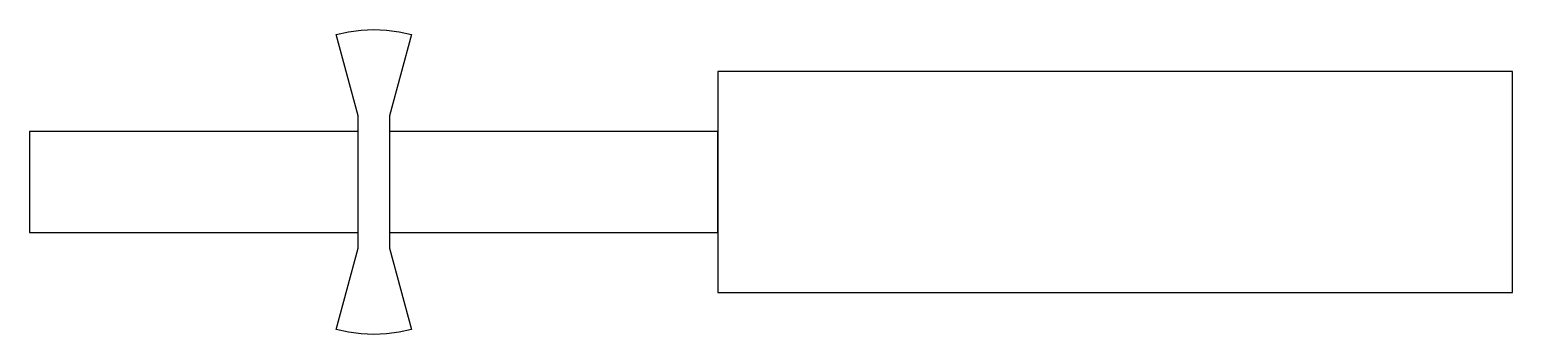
# Model space of a CAD drawing. Header units: millimetres. Extents: x -18.2 to 5.3, y -12.5 to -7.7.
import ezdxf

# ---------------------------------------------------------------- set-up
doc = ezdxf.new("R2010")
doc.units = ezdxf.units.MM
doc.layers.add('Thick_Metal', color=31, linetype='CONTINUOUS')

msp = doc.modelspace()

# ---------------------------------------------------------------- linework, layer by layer
at = {"layer": 'Thick_Metal'}
for points in [[(-12.992, -11.178), (-12.992, -9.078), (-13.33728, -7.78938), (-13.14139, -7.74595), (-12.94246, -7.71976), (-12.742, -7.71101), (-12.54154, -7.71976), (-12.34261, -7.74595), (-12.14672, -7.78938), (-12.492, -9.078), (-12.492, -11.178), (-12.14672, -12.46662), (-12.34261, -12.51005), (-12.54154, -12.53624), (-12.742, -12.54499), (-12.94246, -12.53624), (-13.14139, -12.51005), (-13.33728, -12.46662)], [(-7.292, -11.878), (5.288, -11.878), (5.288, -8.378), (-7.292, -8.378)], [(-18.192, -10.928), (-12.992, -10.928), (-12.992, -9.328), (-18.192, -9.328)], [(-12.492, -10.928), (-7.292, -10.928), (-7.292, -9.328), (-12.492, -9.328)]]:
    msp.add_lwpolyline(points, close=True, dxfattribs=at)

doc.saveas('drawing.dxf')
